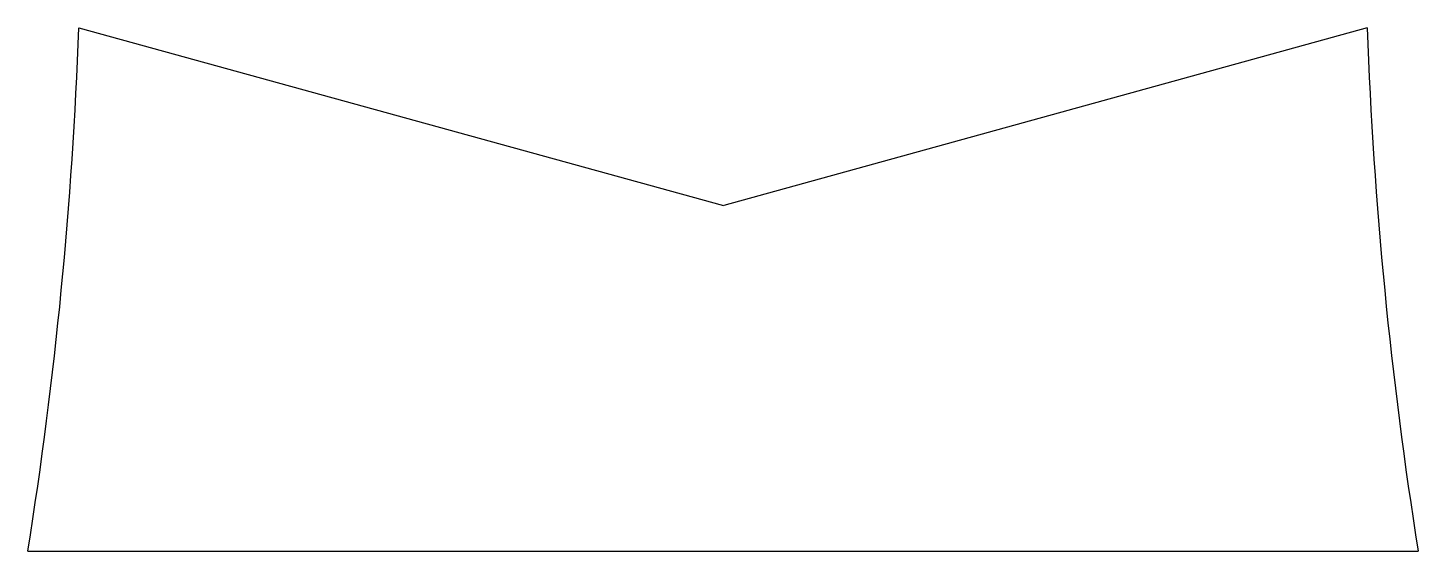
# Model space of a CAD drawing. Header units: millimetres. Extents: x 33.3 to 39.3, y -3.1 to 32.3.
# Drawn here: x 34.678 to 37.923, y 31.088 to 32.31 of the extents above; entities outside this region: 2.
import ezdxf

# ---------------------------------------------------------------- set-up
doc = ezdxf.new("R2010")
doc.units = ezdxf.units.MM
doc.layers.add('Corte exterior', color=1, linetype='Continuous', true_color=0xff0000)
doc.layers.add('grabado linea medio', color=3, linetype='Continuous', true_color=0x00ff00)

msp = doc.modelspace()

# ---------------------------------------------------------------- linework, layer by layer
at = {"layer": 'Corte exterior'}
for p, q in [((34.6779, 31.0884), (37.9228, 31.0884)), ((39.2658, -0.9116), (33.3111, -0.9116))]:
    msp.add_line(p, q, dxfattribs=at)
at = {"layer": 'grabado linea medio'}
for p, q in [((34.7966, 32.3101), (36.3018, 31.8953)), ((37.8039, 32.3102), (36.3019, 31.8953))]:
    msp.add_line(p, q, dxfattribs=at)
msp.add_lwpolyline([(39.2658, -0.9116), (39.2658, -0.9116), (38.1773, -1.291), (36.3019, -3.135), (34.4264, -1.2912), (33.3111, -0.9116)], dxfattribs=at)
for centre, start, end in [((24.7935, 32.6659), 350.93162, 357.96274), ((47.807, 32.667), 182.04271, 189.07382)]:
    msp.add_arc(centre, 10.0095, start, end, dxfattribs=at)

doc.saveas('drawing.dxf')
